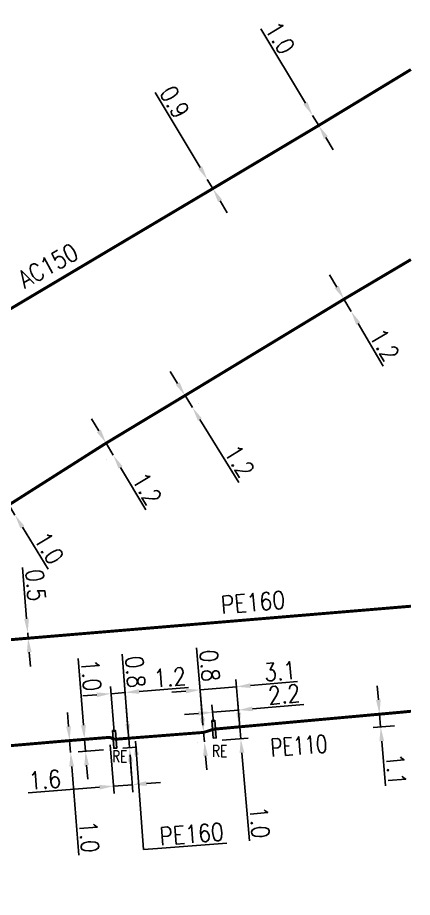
# Model space of a CAD drawing. Header units: millimetres. Extents: x 160996 to 162003, y 120996 to 122000.
# Drawn here: x 161966.6 to 162000.1, y 121682.8 to 121757.5 of the extents above; entities that cross this region are included whole.
import ezdxf
from ezdxf.enums import TextEntityAlignment as Align

# ---------------------------------------------------------------- set-up
doc = ezdxf.new("R2010")
doc.units = ezdxf.units.MM
doc.header["$PDMODE"] = 34
doc.linetypes.add('L_100_AP', pattern=[14, 10, -1.5, 1, -1.5])
doc.linetypes.add('L_100_PE', pattern=[14, 10, -1.5, 1, -1.5])
doc.layers.get('0').update_dxf_attribs({"linetype": 'CONTINUOUS'})
doc.layers.get('Defpoints').update_dxf_attribs({"linetype": 'CONTINUOUS'})
doc.layers.add('L_140', color=3, linetype='CONTINUOUS')
doc.layers.add('L_340', color=7, linetype='CONTINUOUS')
doc.styles.get("Standard").update_dxf_attribs({"font": 'romans.shx', "width": 0.85})
doc.dimstyles.get("Standard").update_dxf_attribs({"dimtxt": 1.5, "dimasz": 1.2, "dimexe": 0.625, "dimexo": 0.625, "dimgap": 0.25, "dimtad": 1, "dimdec": 1, "dimzin": 0, "dimdsep": 46, "dimtxsty": 'Standard', "dimcen": -0.5, "dimadec": 0, "dimazin": 0, "dimtfac": 1, "dimtdec": 1, "dimtmove": 0, "dimatfit": 3, "dimfxl": 0, "dimtolj": 1, "dimtzin": 0, "dimarcsym": 0})

# ---------------------------------------------------------------- blocks, each defined once
blk = doc.blocks.new('*D854')
at = {"layer": 'Defpoints', "color": 0, "linetype": 'Continuous', "transparency": 16777216}
for p in [(161982.709, 121743.764), (161982.709, 121743.764), (161983.172, 121742.992)]:
    blk.add_point(p, dxfattribs=at)
at = {"layer": 'L_140', "color": 0, "linetype": 'Continuous', "lineweight": -2, "transparency": 16777216}
for p, q in [((161982.092, 121744.793), (161978.275, 121751.158)), ((161983.172, 121742.992), (161982.709, 121743.764)), ((161983.789, 121741.963), (161984.406, 121740.934))]:
    blk.add_line(p, q, dxfattribs=at)
at = {"layer": 'L_140', "color": 0, "linetype": 'Continuous', "transparency": 16777216}
for points in [[(161982.263, 121744.896), (161981.92, 121744.69), (161982.709, 121743.764)], [(161983.96, 121742.066), (161983.617, 121741.86), (161983.172, 121742.992)]]:
    blk.add_solid(points, dxfattribs=at)
at = {"layer": 'L_140', "color": 0, "linetype": 'Continuous', "transparency": 16777216, "insert": (161979.933, 121750.338), "char_height": 1.5, "attachment_point": 5, "rotation": 300.94977}
blk.add_mtext('\\A1;0.9', dxfattribs=at)
blk = doc.blocks.new('*D855')
at = {"layer": 'Defpoints', "color": 0, "linetype": 'Continuous', "transparency": 16777216}
for p in [(161991.654, 121749.206), (161991.654, 121749.206), (161992.167, 121748.348)]:
    blk.add_point(p, dxfattribs=at)
at = {"layer": 'L_140', "color": 0, "linetype": 'Continuous', "lineweight": -2, "transparency": 16777216}
for p, q in [((161991.038, 121750.236), (161987.264, 121756.548)), ((161992.167, 121748.348), (161991.654, 121749.206)), ((161992.783, 121747.318), (161993.399, 121746.288))]:
    blk.add_line(p, q, dxfattribs=at)
at = {"layer": 'L_140', "color": 0, "linetype": 'Continuous', "transparency": 16777216}
for points in [[(161991.21, 121750.339), (161990.867, 121750.133), (161991.654, 121749.206)], [(161992.955, 121747.421), (161992.612, 121747.215), (161992.167, 121748.348)]]:
    blk.add_solid(points, dxfattribs=at)
at = {"layer": 'L_140', "color": 0, "linetype": 'Continuous', "transparency": 16777216, "insert": (161988.889, 121755.779), "char_height": 1.5, "attachment_point": 5, "rotation": 300.87948}
blk.add_mtext('\\A1;1.0', dxfattribs=at)
blk = doc.blocks.new('*D856')
at = {"layer": 'Defpoints', "color": 0, "linetype": 'Continuous', "transparency": 16777216}
for p in [(161965.847, 121716.147), (161966.37, 121715.294), (161966.37, 121715.294)]:
    blk.add_point(p, dxfattribs=at)
at = {"layer": 'L_140', "color": 0, "linetype": 'Continuous', "lineweight": -2, "transparency": 16777216}
for p, q in [((161965.22, 121717.17), (161964.593, 121718.193)), ((161965.314, 121715.821), (161965.314, 121715.821)), ((161965.847, 121716.147), (161966.37, 121715.294)), ((161965.837, 121714.968), (161965.837, 121714.968)), ((161966.997, 121714.271), (161969.186, 121710.699))]:
    blk.add_line(p, q, dxfattribs=at)
at = {"layer": 'L_140', "color": 0, "linetype": 'Continuous', "transparency": 16777216}
for points in [[(161965.391, 121717.275), (161965.05, 121717.066), (161965.847, 121716.147)], [(161967.167, 121714.376), (161966.826, 121714.167), (161966.37, 121715.294)]]:
    blk.add_solid(points, dxfattribs=at)
at = {"layer": 'L_140', "color": 0, "linetype": 'Continuous', "transparency": 16777216, "insert": (161969.257, 121712.496), "char_height": 1.5, "attachment_point": 5, "rotation": 301.49971}
blk.add_mtext('\\A1;1.0', dxfattribs=at)
blk = doc.blocks.new('*D857')
at = {"layer": 'Defpoints', "color": 0, "linetype": 'Continuous', "transparency": 16777216}
for p in [(161974.111, 121721.392), (161974.724, 121720.36), (161974.724, 121720.36)]:
    blk.add_point(p, dxfattribs=at)
at = {"layer": 'L_140', "color": 0, "linetype": 'Continuous', "lineweight": -2, "transparency": 16777216}
for p, q in [((161973.497, 121722.423), (161972.884, 121723.454)), ((161973.574, 121721.072), (161973.574, 121721.072)), ((161974.111, 121721.392), (161974.724, 121720.36)), ((161974.187, 121720.041), (161974.187, 121720.041)), ((161975.338, 121719.329), (161977.479, 121715.728))]:
    blk.add_line(p, q, dxfattribs=at)
at = {"layer": 'L_140', "color": 0, "linetype": 'Continuous', "transparency": 16777216}
for points in [[(161973.669, 121722.525), (161973.326, 121722.321), (161974.111, 121721.392)], [(161975.51, 121719.431), (161975.166, 121719.227), (161974.724, 121720.36)]]:
    blk.add_solid(points, dxfattribs=at)
at = {"layer": 'L_140', "color": 0, "linetype": 'Continuous', "transparency": 16777216, "insert": (161977.574, 121717.524), "char_height": 1.5, "attachment_point": 5, "rotation": 300.74056}
blk.add_mtext('\\A1;1.2', dxfattribs=at)
blk = doc.blocks.new('*D858')
at = {"layer": 'Defpoints', "color": 0, "linetype": 'Continuous', "transparency": 16777216}
for p in [(161980.819, 121725.433), (161981.45, 121724.412), (161981.45, 121724.412)]:
    blk.add_point(p, dxfattribs=at)
at = {"layer": 'L_140', "color": 0, "linetype": 'Continuous', "lineweight": -2, "transparency": 16777216}
for p, q in [((161980.188, 121726.454), (161979.557, 121727.474)), ((161980.819, 121725.433), (161981.45, 121724.412)), ((161981.351, 121725.761), (161981.351, 121725.761)), ((161981.981, 121724.74), (161981.981, 121724.74)), ((161982.08, 121723.391), (161985.375, 121718.058))]:
    blk.add_line(p, q, dxfattribs=at)
at = {"layer": 'L_140', "color": 0, "linetype": 'Continuous', "transparency": 16777216}
for points in [[(161980.358, 121726.559), (161980.018, 121726.348), (161980.819, 121725.433)], [(161982.25, 121723.496), (161981.91, 121723.286), (161981.45, 121724.412)]]:
    blk.add_solid(points, dxfattribs=at)
at = {"layer": 'L_140', "color": 0, "linetype": 'Continuous', "transparency": 16777216, "insert": (161985.441, 121719.855), "char_height": 1.5, "attachment_point": 5, "rotation": 301.71024}
blk.add_mtext('\\A1;1.2', dxfattribs=at)
blk = doc.blocks.new('*D859')
at = {"layer": 'Defpoints', "color": 0, "linetype": 'Continuous', "transparency": 16777216}
for p in [(161994.312, 121733.606), (161994.92, 121732.572), (161994.92, 121732.572)]:
    blk.add_point(p, dxfattribs=at)
at = {"layer": 'L_140', "color": 0, "linetype": 'Continuous', "lineweight": -2, "transparency": 16777216}
for p, q in [((161993.703, 121734.64), (161993.094, 121735.674)), ((161994.312, 121733.606), (161994.92, 121732.572)), ((161995.529, 121731.538), (161997.654, 121727.927))]:
    blk.add_line(p, q, dxfattribs=at)
at = {"layer": 'L_140', "color": 0, "linetype": 'Continuous', "transparency": 16777216}
for points in [[(161993.875, 121734.741), (161993.531, 121734.539), (161994.312, 121733.606)], [(161995.702, 121731.639), (161995.357, 121731.436), (161994.92, 121732.572)]]:
    blk.add_solid(points, dxfattribs=at)
at = {"layer": 'L_140', "color": 0, "linetype": 'Continuous', "transparency": 16777216, "insert": (161997.758, 121729.723), "char_height": 1.5, "attachment_point": 5, "rotation": 300.48179}
blk.add_mtext('\\A1;1.2', dxfattribs=at)
blk = doc.blocks.new('*D899')
at = {"layer": 'Defpoints', "color": 0, "linetype": 'Continuous', "transparency": 16777216}
for p in [(161967.45, 121705.287), (161967.45, 121705.287), (161966.901, 121704.791)]:
    blk.add_point(p, dxfattribs=at)
at = {"layer": 'L_140', "color": 0, "linetype": 'Continuous', "lineweight": -2, "transparency": 16777216}
for p, q in [((161967.353, 121706.483), (161967.001, 121710.84)), ((161967.487, 121704.838), (161967.45, 121705.287)), ((161967.524, 121704.841), (161968.11, 121704.889)), ((161967.583, 121703.642), (161967.68, 121702.446))]:
    blk.add_line(p, q, dxfattribs=at)
at = {"layer": 'L_140', "color": 0, "linetype": 'Continuous', "transparency": 16777216}
for points in [[(161967.553, 121706.499), (161967.154, 121706.467), (161967.45, 121705.287)], [(161967.783, 121703.658), (161967.384, 121703.626), (161967.487, 121704.838)]]:
    blk.add_solid(points, dxfattribs=at)
at = {"layer": 'L_140', "color": 0, "linetype": 'Continuous', "transparency": 16777216, "insert": (161968.125, 121709.34), "char_height": 1.5, "attachment_point": 5, "rotation": 274.62937}
blk.add_mtext('\\A1;0.5', dxfattribs=at)
blk = doc.blocks.new('*D1809')
at = {"layer": 'Defpoints', "color": 0, "linetype": 'Continuous', "transparency": 16777216}
for p in [(161971.013, 121696.152), (161971.092, 121695.155), (161971.092, 121695.155)]:
    blk.add_point(p, dxfattribs=at)
at = {"layer": 'L_140', "color": 0, "linetype": 'Continuous', "lineweight": -2, "transparency": 16777216}
for p, q in [((161970.917, 121697.348), (161970.821, 121698.544)), ((161971.013, 121696.152), (161971.092, 121695.155)), ((161971.188, 121693.959), (161971.792, 121686.426))]:
    blk.add_line(p, q, dxfattribs=at)
at = {"layer": 'L_140', "color": 0, "linetype": 'Continuous', "transparency": 16777216}
for points in [[(161971.116, 121697.364), (161970.717, 121697.332), (161971.013, 121696.152)], [(161971.388, 121693.975), (161970.989, 121693.943), (161971.092, 121695.155)]]:
    blk.add_solid(points, dxfattribs=at)
at = {"layer": 'L_140', "color": 0, "linetype": 'Continuous', "transparency": 16777216, "insert": (161972.669, 121687.996), "char_height": 1.5, "attachment_point": 5, "rotation": 274.5791}
blk.add_mtext('\\A1;1.0', dxfattribs=at)
blk = doc.blocks.new('*D1810')
at = {"layer": 'Defpoints', "color": 0, "linetype": 'Continuous', "transparency": 16777216}
for p in [(161975.727, 121700.226), (161974.835, 121696.261), (161976.094, 121695.56)]:
    blk.add_point(p, dxfattribs=at)
at = {"layer": 'L_340', "color": 0, "linetype": 'Continuous', "lineweight": -2, "transparency": 16777216}
for p, q in [((161974.786, 121696.884), (161974.481, 121700.755)), ((161976.045, 121696.183), (161975.678, 121700.849)), ((161976.923, 121700.32), (161981.099, 121700.648)), ((161973.334, 121700.038), (161972.138, 121699.944)), ((161974.53, 121700.132), (161975.727, 121700.226))]:
    blk.add_line(p, q, dxfattribs=at)
at = {"layer": 'L_340', "color": 0, "linetype": 'Continuous', "transparency": 16777216}
for points in [[(161976.907, 121700.519), (161976.939, 121700.121), (161975.727, 121700.226)], [(161973.318, 121700.237), (161973.35, 121699.838), (161974.53, 121700.132)]]:
    blk.add_solid(points, dxfattribs=at)
at = {"layer": 'L_340', "color": 0, "linetype": 'Continuous', "transparency": 16777216, "insert": (161979.531, 121701.528), "char_height": 1.5, "attachment_point": 5, "rotation": 4.49614}
blk.add_mtext('\\A1;1.2', dxfattribs=at)
blk = doc.blocks.new('*D1811')
at = {"layer": 'Defpoints', "color": 0, "linetype": 'Continuous', "transparency": 16777216}
for p in [(161974.418, 121696.428), (161976.094, 121695.56), (161976.341, 121692.41)]:
    blk.add_point(p, dxfattribs=at)
at = {"layer": 'L_140', "color": 0, "linetype": 'Continuous', "lineweight": -2, "transparency": 16777216}
for p, q in [((161974.467, 121695.804), (161974.793, 121691.662)), ((161976.143, 121694.937), (161976.39, 121691.787)), ((161976.341, 121692.41), (161974.744, 121692.285)), ((161977.537, 121692.504), (161978.734, 121692.599)), ((161973.547, 121692.191), (161967.503, 121691.715))]:
    blk.add_line(p, q, dxfattribs=at)
at = {"layer": 'L_140', "color": 0, "linetype": 'Continuous', "transparency": 16777216}
for points in [[(161973.532, 121692.39), (161973.563, 121691.991), (161974.744, 121692.285)], [(161977.522, 121692.704), (161977.553, 121692.305), (161976.341, 121692.41)]]:
    blk.add_solid(points, dxfattribs=at)
at = {"layer": 'L_140', "color": 0, "linetype": 'Continuous', "transparency": 16777216, "insert": (161968.915, 121692.83), "char_height": 1.5, "attachment_point": 5, "rotation": 4.49614}
blk.add_mtext('\\A1;1.6', dxfattribs=at)
blk = doc.blocks.new('*D1812')
at = {"layer": 'Defpoints', "color": 0, "linetype": 'Continuous', "transparency": 16777216}
for p in [(161974.835, 121696.261), (161974.897, 121695.463), (161976.094, 121695.557)]:
    blk.add_point(p, dxfattribs=at)
at = {"layer": 'L_340', "color": 0, "linetype": 'Continuous', "lineweight": -2, "transparency": 16777216}
for p, q in [((161975.937, 121697.551), (161975.47, 121703.49)), ((161975.458, 121696.31), (161976.654, 121696.404)), ((161976.094, 121695.557), (161976.031, 121696.355)), ((161975.52, 121695.512), (161976.717, 121695.606)), ((161976.188, 121694.361), (161976.282, 121693.165))]:
    blk.add_line(p, q, dxfattribs=at)
at = {"layer": 'L_340', "color": 0, "linetype": 'Continuous', "transparency": 16777216}
for points in [[(161976.136, 121697.567), (161975.738, 121697.535), (161976.031, 121696.355)], [(161976.387, 121694.377), (161975.988, 121694.345), (161976.094, 121695.557)]]:
    blk.add_solid(points, dxfattribs=at)
at = {"layer": 'L_340', "color": 0, "linetype": 'Continuous', "transparency": 16777216, "insert": (161976.591, 121701.987), "char_height": 1.5, "attachment_point": 5, "rotation": 274.49614}
blk.add_mtext('\\A1;0.8', dxfattribs=at)
blk = doc.blocks.new('*D1813')
at = {"layer": 'Defpoints', "color": 0, "linetype": 'Continuous', "transparency": 16777216}
for p in [(161974.418, 121696.428), (161974.499, 121695.431), (161972.362, 121695.258)]:
    blk.add_point(p, dxfattribs=at)
at = {"layer": 'L_140', "color": 0, "linetype": 'Continuous', "lineweight": -2, "transparency": 16777216}
for p, q in [((161972.184, 121697.45), (161971.725, 121703.116)), ((161973.795, 121696.377), (161971.658, 121696.204)), ((161972.362, 121695.258), (161972.281, 121696.254)), ((161973.876, 121695.38), (161971.739, 121695.207)), ((161972.459, 121694.062), (161972.556, 121692.866))]:
    blk.add_line(p, q, dxfattribs=at)
at = {"layer": 'L_140', "color": 0, "linetype": 'Continuous', "transparency": 16777216}
for points in [[(161972.384, 121697.467), (161971.985, 121697.434), (161972.281, 121696.254)], [(161972.658, 121694.078), (161972.26, 121694.045), (161972.362, 121695.258)]]:
    blk.add_solid(points, dxfattribs=at)
at = {"layer": 'L_140', "color": 0, "linetype": 'Continuous', "transparency": 16777216, "insert": (161972.843, 121701.707), "char_height": 1.5, "attachment_point": 5, "rotation": 274.6329}
blk.add_mtext('\\A1;1.0', dxfattribs=at)
blk = doc.blocks.new('L_340_20')
at = {"linetype": 'Continuous'}
blk.add_hatch(color=0, dxfattribs=at).paths.add_polyline_path([(0.125, 0.75), (-0.125, 0.75), (-0.125, -0.75), (0.125, -0.75)])
at = {"color": 0, "linetype": 'Continuous'}
blk.add_lwpolyline([(-0.125, 0.75), (0.125, 0.75), (0.125, -0.75), (-0.125, -0.75)], close=True, dxfattribs=at)
at = {"color": 0, "linetype": 'Continuous', "width": 0.75}
for tag, height, flags, p in [('RE', 1, 8, (0, 1.867)), ('DEF_LEG', 1.2, 3, (0, -5)), ('DEF_COUP', 1.2, 3, (0, -7.5)), ('DEF_TYPE', 1.2, 3, (0, -10))]:
    blk.add_attdef(tag, text='', height=height, dxfattribs=dict(at, flags=flags)).set_placement(p, align=Align.MIDDLE)
blk = doc.blocks.new('*D1814')
at = {"layer": 'Defpoints', "color": 0, "linetype": 'Continuous', "transparency": 16777216}
for p in [(161985.344, 121698.741), (161983.273, 121697.121), (161985.55, 121696.302)]:
    blk.add_point(p, dxfattribs=at)
at = {"layer": 'L_340', "color": 0, "linetype": 'Continuous', "lineweight": -2, "transparency": 16777216}
for p, q in [((161983.22, 121697.744), (161983.099, 121699.179)), ((161985.497, 121696.925), (161985.291, 121699.364)), ((161986.539, 121698.842), (161990.895, 121699.21)), ((161981.956, 121698.455), (161980.76, 121698.354)), ((161983.151, 121698.556), (161985.344, 121698.741))]:
    blk.add_line(p, q, dxfattribs=at)
at = {"layer": 'L_340', "color": 0, "linetype": 'Continuous', "transparency": 16777216}
for points in [[(161986.522, 121699.041), (161986.556, 121698.643), (161985.344, 121698.741)], [(161981.939, 121698.654), (161981.972, 121698.256), (161983.151, 121698.556)]]:
    blk.add_solid(points, dxfattribs=at)
at = {"layer": 'L_340', "color": 0, "linetype": 'Continuous', "transparency": 16777216, "insert": (161989.231, 121700.073), "char_height": 1.5, "attachment_point": 5, "rotation": 4.82989}
blk.add_mtext('\\A1;2.2', dxfattribs=at)
blk = doc.blocks.new('*D1815')
at = {"layer": 'Defpoints', "color": 0, "linetype": 'Continuous', "transparency": 16777216}
for p in [(161985.177, 121700.717), (161982.393, 121696.846), (161985.55, 121696.302)]:
    blk.add_point(p, dxfattribs=at)
at = {"layer": 'L_140', "color": 0, "linetype": 'Continuous', "lineweight": -2, "transparency": 16777216}
for p, q in [((161985.497, 121696.925), (161985.124, 121701.34)), ((161982.34, 121697.469), (161982.035, 121701.079)), ((161982.088, 121700.456), (161985.177, 121700.717)), ((161986.372, 121700.818), (161990.365, 121701.155)), ((161980.892, 121700.355), (161979.696, 121700.254))]:
    blk.add_line(p, q, dxfattribs=at)
at = {"layer": 'L_140', "color": 0, "linetype": 'Continuous', "transparency": 16777216}
for points in [[(161980.875, 121700.554), (161980.909, 121700.156), (161982.088, 121700.456)], [(161986.356, 121701.017), (161986.389, 121700.619), (161985.177, 121700.717)]]:
    blk.add_solid(points, dxfattribs=at)
at = {"layer": 'L_140', "color": 0, "linetype": 'Continuous', "transparency": 16777216, "insert": (161988.882, 121702.034), "char_height": 1.5, "attachment_point": 5, "rotation": 4.82989}
blk.add_mtext('\\A1;3.1', dxfattribs=at)
blk = doc.blocks.new('*D1816')
at = {"layer": 'Defpoints', "color": 0, "linetype": 'Continuous', "transparency": 16777216}
for p in [(161983.273, 121697.121), (161983.357, 121696.125), (161985.549, 121696.31)]:
    blk.add_point(p, dxfattribs=at)
at = {"layer": 'L_340', "color": 0, "linetype": 'Continuous', "lineweight": -2, "transparency": 16777216}
for p, q in [((161985.364, 121698.502), (161985.263, 121699.698)), ((161983.895, 121697.174), (161986.088, 121697.359)), ((161985.465, 121697.306), (161985.549, 121696.31)), ((161983.98, 121696.177), (161986.172, 121696.362)), ((161985.65, 121695.114), (161986.282, 121687.637))]:
    blk.add_line(p, q, dxfattribs=at)
at = {"layer": 'L_340', "color": 0, "linetype": 'Continuous', "transparency": 16777216}
for points in [[(161985.563, 121698.519), (161985.164, 121698.485), (161985.465, 121697.306)], [(161985.849, 121695.131), (161985.451, 121695.097), (161985.549, 121696.31)]]:
    blk.add_solid(points, dxfattribs=at)
at = {"layer": 'L_340', "color": 0, "linetype": 'Continuous', "transparency": 16777216, "insert": (161987.152, 121689.21), "char_height": 1.5, "attachment_point": 5, "rotation": 274.82989}
blk.add_mtext('\\A1;1.0', dxfattribs=at)
blk = doc.blocks.new('*D1817')
at = {"layer": 'Defpoints', "color": 0, "linetype": 'Continuous', "transparency": 16777216}
for p in [(161982.393, 121696.846), (161982.46, 121696.049), (161982.46, 121696.049)]:
    blk.add_point(p, dxfattribs=at)
at = {"layer": 'L_140', "color": 0, "linetype": 'Continuous', "lineweight": -2, "transparency": 16777216}
for p, q in [((161982.292, 121698.042), (161981.787, 121704.01)), ((161981.77, 121696.793), (161981.77, 121696.793)), ((161982.46, 121696.049), (161982.393, 121696.846)), ((161981.837, 121695.996), (161981.837, 121695.996)), ((161982.561, 121694.853), (161982.662, 121693.657))]:
    blk.add_line(p, q, dxfattribs=at)
at = {"layer": 'L_140', "color": 0, "linetype": 'Continuous', "transparency": 16777216}
for points in [[(161982.491, 121698.059), (161982.092, 121698.025), (161982.393, 121696.846)], [(161982.76, 121694.87), (161982.362, 121694.836), (161982.46, 121696.049)]]:
    blk.add_solid(points, dxfattribs=at)
at = {"layer": 'L_140', "color": 0, "linetype": 'Continuous', "transparency": 16777216, "insert": (161982.917, 121702.514), "char_height": 1.5, "attachment_point": 5, "rotation": 274.82989}
blk.add_mtext('\\A1;0.8', dxfattribs=at)
blk = doc.blocks.new('*D1818')
at = {"layer": 'Defpoints', "color": 0, "linetype": 'Continuous', "transparency": 16777216}
for p in [(161999.132, 121698.555), (161997.427, 121697.307), (161999.224, 121697.459)]:
    blk.add_point(p, dxfattribs=at)
at = {"layer": 'L_140', "color": 0, "linetype": 'Continuous', "lineweight": -2, "transparency": 16777216}
for p, q in [((161997.234, 121699.599), (161997.133, 121700.795)), ((161998.509, 121698.502), (161996.712, 121698.351)), ((161997.335, 121698.403), (161997.427, 121697.307)), ((161998.601, 121697.406), (161996.805, 121697.255)), ((161997.528, 121696.111), (161997.85, 121692.3))]:
    blk.add_line(p, q, dxfattribs=at)
at = {"layer": 'L_140', "color": 0, "linetype": 'Continuous', "transparency": 16777216}
for points in [[(161997.433, 121699.616), (161997.035, 121699.582), (161997.335, 121698.403)], [(161997.728, 121696.128), (161997.329, 121696.095), (161997.427, 121697.307)]]:
    blk.add_solid(points, dxfattribs=at)
at = {"layer": 'L_140', "color": 0, "linetype": 'Continuous', "transparency": 16777216, "insert": (161998.736, 121693.692), "char_height": 1.5, "attachment_point": 5, "rotation": 274.82012}
blk.add_mtext('\\A1;1.1', dxfattribs=at)

msp = doc.modelspace()

# ---------------------------------------------------------------- linework, layer by layer
at = {"layer": 'L_140', "linetype": 'L_100_AP', "const_width": 0.25, "flags": 128}
for points in [[(162000, 121753.097), (161992.167, 121748.348), (161983.172, 121742.992), (161965.07, 121732.243), (161949.956, 121723.114), (161945.826, 121720.541), (161946.35, 121719.676), (161945.309, 121719.047), (161910.582, 121698.63), (161899.6, 121692.711), (161879.501, 121680.959), (161858.385, 121668.267), (161848.151, 121661.97), (161837.788, 121656.81), (161834.586, 121654.993), (161825.942, 121652.037), (161817.341, 121649.896), (161811.055, 121648.171), (161806.046, 121647.748)], [(162000, 121736.97), (161994.312, 121733.606), (161980.819, 121725.433), (161974.111, 121721.392), (161965.847, 121716.147), (161953.25, 121708.31), (161950.905, 121706.972), (161949.204, 121707.61), (161943.397, 121717.923)]]:
    msp.add_lwpolyline(points, dxfattribs=at)
at = {"layer": 'L_140', "linetype": 'L_100_PE', "const_width": 0.25, "flags": 128}
msp.add_lwpolyline([(162000, 121707.554), (161966.901, 121704.791), (161966.901, 121704.791), (161953.703, 121703.647)], dxfattribs=at)
at = {"layer": 'L_140', "linetype": 'L_100_PE', "ltscale": 0.5, "const_width": 0.25, "flags": 128}
msp.add_lwpolyline([(161983.273, 121697.121), (161999.132, 121698.555), (162000.003, 121698.641)], dxfattribs=at)
at = {"layer": 'L_140', "linetype": 'L_100_PE', "ltscale": 0.5, "flags": 128}
for points in [[(161974.835, 121696.261, 0.25, 0.25, 0), (161982.393, 121696.846, 0.25, 0.25, 0), (161983.273, 121697.121, 0, 0, 0)], [(161974.836, 121696.25, 0.25, 0.25, 0), (161974.418, 121696.428, 0.25, 0.25, 0), (161971.013, 121696.152, 0.25, 0.25, 0), (161960.56, 121695.256, 0.25, 0.25, 0), (161953.603, 121694.625, 0, 0, 0)]]:
    msp.add_lwpolyline(points, format="xyseb", dxfattribs=at)

# ---------------------------------------------------------------- block references
at = {"layer": 'L_340', "ltscale": 0.5}
ref = msp.add_blockref('L_340_20', (161983.273, 121697.121), dxfattribs=dict(at, rotation=4.829891171147018))
ref.add_attrib('RE', 'RE', dxfattribs={"layer": '0', "color": 0, "linetype": 'Continuous', "height": 1, "width": 0.75}).set_placement((161983.757, 121695.266), align=Align.MIDDLE)
ref = msp.add_blockref('L_340_20', (161974.835, 121696.261), dxfattribs=dict(at, rotation=4.09093027939873))
ref.add_attrib('RE', 'RE', dxfattribs={"layer": '0', "color": 0, "linetype": 'Continuous', "height": 1, "width": 0.75}).set_placement((161975.268, 121694.807), align=Align.MIDDLE)

# ---------------------------------------------------------------- texts
at = {"layer": 'L_140', "linetype": 'Continuous'}
for s, rotation, width, p in [('AC150', 29.2731, 0.85, (161967.188, 121734.479)), ('PE160', 4.83398, 0.85, (161983.927, 121706.907)), ('PE110', 4.39242, 0.75, (161988.139, 121694.79))]:
    msp.add_text(s, height=1.5, rotation=rotation, dxfattribs=dict(at, width=width)).set_placement(p)
at = {"layer": 'L_140', "linetype": 'Continuous', "insert": (161978.705, 121687.27), "char_height": 1.5, "attachment_point": 7, "rotation": 4.35939}
msp.add_mtext('\\A1;PE160', dxfattribs=at)

# ---------------------------------------------------------------- dimensions: what is measured, and where the dimension line sits
at = {"layer": 'L_140', "linetype": 'Continuous'}
for base, p1, p2, angle, picture, middle in [((161991.654, 121749.206), (161992.167, 121748.348), (161991.654, 121749.206), 300.87948, '*D855', (161988.031, 121755.265)), ((161982.709, 121743.764), (161983.172, 121742.992), (161982.709, 121743.764), 300.94977, '*D854', (161979.075, 121749.824)), ((161994.92, 121732.572), (161994.312, 121733.606), (161994.92, 121732.572), 120.48179, '*D859', (161996.896, 121729.215)), ((161981.45, 121724.412), (161980.819, 121725.433), (161981.45, 121724.412), 121.71024, '*D858', (161984.59, 121719.329)), ((161974.724, 121720.36), (161974.111, 121721.392), (161974.724, 121720.36), 120.74056, '*D857', (161976.715, 121717.013)), ((161966.37, 121715.294), (161965.847, 121716.147), (161966.37, 121715.294), 121.49971, '*D856', (161968.405, 121711.974)), ((161967.450261, 121705.286897), (161966.900892, 121704.79094), (161967.450261, 121705.286897), 274.629371, '*D899', (161967.128575, 121709.259608))]:
    dim = msp.add_linear_dim(base=base, p1=p1, p2=p2, angle=angle, dimstyle='Standard', dxfattribs=at)
    dim.commit()
    dim.dimension.update_dxf_attribs({"geometry": picture, "text_midpoint": middle, "dimtype": 160})
for base, p1, p2, angle, picture, middle in [((161982.46, 121696.049), (161982.393, 121696.846), (161982.46, 121696.049), 94.82989, '*D1817', (161981.921, 121702.43)), ((161972.362, 121695.258), (161974.418, 121696.428), (161974.499, 121695.431), 94.6329, '*D1813', (161971.846, 121701.626)), ((161985.177, 121700.717), (161982.393, 121696.846), (161985.55, 121696.302), 184.82989, '*D1815', (161988.967, 121701.037)), ((161997.427, 121697.307), (161999.132, 121698.555), (161999.224, 121697.459), 94.82012, '*D1818', (161997.739, 121693.608)), ((161971.092, 121695.155), (161971.013, 121696.152), (161971.092, 121695.155), 94.5791, '*D1809', (161971.672, 121687.916)), ((161976.341, 121692.41), (161974.418, 121696.428), (161976.094, 121695.56), 184.49614, '*D1811', (161968.993, 121691.833))]:
    dim = msp.add_linear_dim(base=base, p1=p1, p2=p2, angle=angle, dimstyle='Standard', override={"dimatfit": 0}, dxfattribs=at)
    dim.commit()
    dim.dimension.update_dxf_attribs({"geometry": picture, "text_midpoint": middle, "dimtype": 160})
at = {"layer": 'L_340', "linetype": 'Continuous'}
for base, p1, p2, angle, picture, middle in [((161976.094, 121695.557), (161974.835, 121696.261), (161974.897, 121695.463), 94.49614, '*D1812', (161975.594, 121701.909)), ((161975.727, 121700.226), (161974.835, 121696.261), (161976.094, 121695.56), 184.49614, '*D1810', (161979.609, 121700.531)), ((161985.344, 121698.741), (161983.273, 121697.121), (161985.55, 121696.302), 184.82989, '*D1814', (161989.315, 121699.077)), ((161985.549, 121696.31), (161983.273, 121697.121), (161983.357, 121696.125), 94.82989, '*D1816', (161986.156, 121689.126))]:
    dim = msp.add_linear_dim(base=base, p1=p1, p2=p2, angle=angle, dimstyle='Standard', override={"dimatfit": 0}, dxfattribs=at)
    dim.commit()
    dim.dimension.update_dxf_attribs({"geometry": picture, "text_midpoint": middle, "dimtype": 160})

# ---------------------------------------------------------------- leaders
at = {"layer": 'L_140', "linetype": 'Continuous', "annotation_type": 0, "has_hookline": 1, "hookline_direction": 0, "text_width": 5.646, "horizontal_direction": (0.997107, 0.076012, 0)}
msp.add_leader([(161976.61, 121696.111), (161977.278, 121686.91), (161978.474, 121687.002)], dimstyle='Standard', override={"dimatfit": 0}, dxfattribs=at)

doc.saveas('drawing.dxf')
